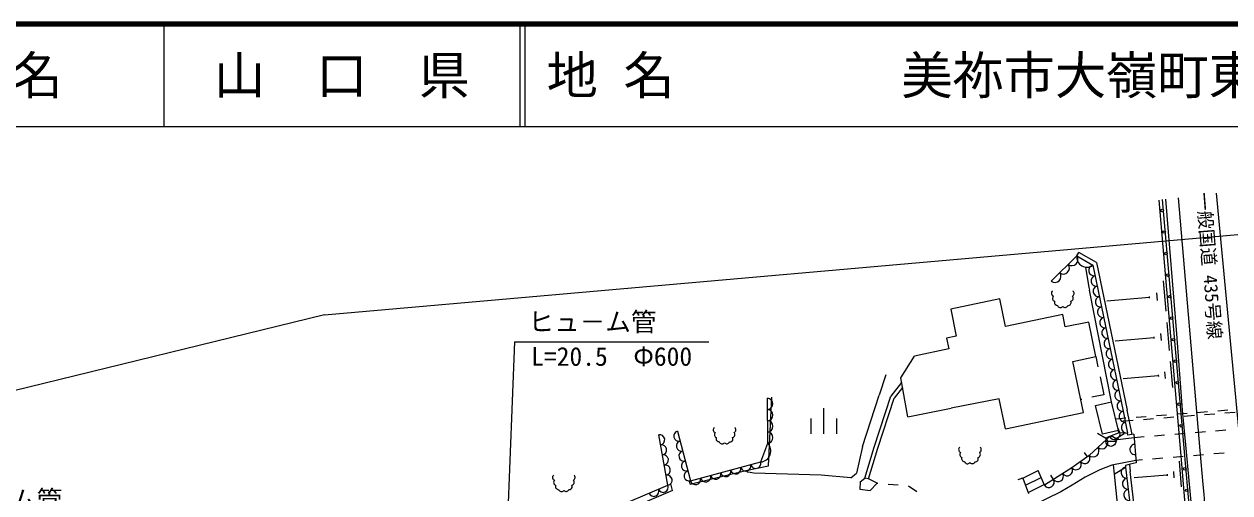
# Model space of a CAD drawing. Units: millimetres, scale not verified. Extents: x 40000 to 680000, y 20000 to 380000.
# Drawn here: x 319342 to 437109, y 334233 to 380000 of the extents above; entities that cross this region are included whole.
import ezdxf
from ezdxf.enums import TextEntityAlignment as Align

# ---------------------------------------------------------------- set-up
doc = ezdxf.new("R2010")
doc.units = ezdxf.units.MM
doc.header["$LTSCALE"] = 1000
for name, color, linetype, lineweight in [('M-BGD', 7, 'Continuous', 13), ('M-STR-HTXT', 7, 'Continuous', 13), ('M-TTL', 2, 'Continuous', 140), ('M-TTL-LINE', 7, 'Continuous', 25)]:
    doc.layers.add(name, color=color, linetype=linetype, lineweight=lineweight)
doc.layers.add('M-TTL-TXT', color=7, linetype='Continuous')
doc.styles.add('ＭＳ ゴシック', font='')
doc.styles.get('ＭＳ ゴシック').set_extended_font_data('MS Gothic')

msp = doc.modelspace()

# ---------------------------------------------------------------- linework, layer by layer
at = {"layer": 'M-BGD'}
for p, q in [((431904, 343099), (430195, 362826)), ((432691, 338238), (430529, 362865)), ((430823, 362899), (431885, 349777)), ((432067, 363045), (434190, 338385)), ((435783, 363480), (438119, 338770)), ((419661, 354897), (422154, 357363)), ((422154, 357363), (422355, 357709)), ((422154, 357363), (423719, 356454)), ((424074, 356711), (422355, 357709)), ((423014, 356276), (423340, 354295)), ((423719, 356454), (426689, 342219)), ((424074, 356711), (427081, 342299)), ((430884, 351961), (430626, 354947)), ((423340, 354295), (423392, 354026)), ((425554, 343127), (423392, 354026)), ((429262, 353325), (425104, 352965)), ((429270, 353232), (429254, 353418)), ((430041, 353016), (429976, 353763)), ((423319, 350911), (421028, 350435)), ((424020, 347533), (423319, 350911)), ((430437, 349099), (430377, 349789)), ((431216, 348125), (430978, 350883)), ((431885, 349777), (432448, 342294)), ((429718, 349385), (425914, 349055)), ((429725, 349298), (429710, 349471)), ((404961, 345467), (406299, 347591)), ((421768, 347066), (424020, 347533)), ((424020, 347533), (424224, 346554)), ((422805, 342072), (421768, 347066)), ((431529, 344509), (431309, 347053)), ((403513, 345762), (402860, 343773)), ((405643, 341668), (404961, 345467)), ((424427, 345575), (424793, 343813)), ((430147, 345671), (426678, 345371)), ((430154, 345591), (430140, 345750)), ((430811, 345408), (430756, 346044)), ((405045, 345001), (403985, 343661)), ((405132, 344515), (404317, 343483)), ((391973, 339083), (391959, 343480)), ((392049, 336871), (392372, 343588)), ((401214, 338753), (402860, 343773)), ((402368, 338708), (403985, 343661)), ((402721, 338597), (404317, 343483)), ((414573, 343402), (409881, 342491)), ((415178, 340488), (414573, 343402)), ((422639, 343365), (422541, 343345)), ((424793, 343813), (423618, 343569)), ((423997, 342759), (425554, 343127)), ((424660, 339958), (423997, 342759)), ((426217, 340327), (425554, 343127)), ((432320, 338201), (431904, 343099)), ((397455, 340011), (397455, 342511)), ((405643, 341668), (409881, 342491)), ((415178, 340488), (422805, 342072)), ((425947, 341467), (426944, 341546)), ((426689, 342219), (427115, 340074)), ((427551, 339936), (427081, 342299)), ((427941, 341624), (428937, 341703)), ((429934, 341781), (430931, 341860)), ((431647, 341615), (430650, 341537)), ((431928, 341939), (432925, 342017)), ((432448, 342294), (432831, 338251)), ((433641, 341773), (432644, 341694)), ((433922, 342096), (434919, 342174)), ((435634, 341930), (434637, 341851)), ((435916, 342253), (436913, 342331)), ((437628, 342087), (436631, 342008)), ((396205, 340011), (396205, 341511)), ((398705, 340011), (398705, 341511)), ((426355, 340127), (426177, 340594)), ((427659, 341301), (426662, 341223)), ((429653, 341458), (428656, 341380)), ((435716, 340304), (436713, 340387)), ((382223, 334981), (381325, 339906)), ((383159, 340269), (384427, 335406)), ((425106, 339462), (423356, 337879)), ((425055, 339526), (424189, 340026)), ((426217, 340327), (424660, 339958)), ((424988, 339276), (425988, 339276)), ((425106, 339462), (425350, 339742)), ((425350, 339742), (425106, 339462)), ((426355, 340127), (425350, 339742)), ((425886, 339420), (427744, 339639)), ((425921, 339526), (426787, 340026)), ((426272, 340095), (426217, 340327)), ((426355, 340127), (426302, 340267)), ((426355, 340127), (427115, 340074)), ((427156, 339858), (427115, 340074)), ((427716, 339969), (427156, 339858)), ((427716, 339969), (427954, 337160)), ((427744, 339639), (428741, 339722)), ((429737, 339805), (430734, 339888)), ((431730, 339971), (432727, 340054)), ((433723, 340137), (434720, 340220)), ((391302, 337249), (391973, 339083)), ((401214, 338753), (400652, 336157)), ((401452, 335673), (402368, 338708)), ((401814, 335591), (402721, 338597)), ((423199, 337768), (422910, 338176)), ((432941, 330909), (432320, 338201)), ((433665, 327139), (432691, 338238)), ((432831, 338251), (433898, 326999)), ((434190, 338385), (434478, 335047)), ((436538, 338115), (435542, 338031)), ((384427, 335406), (391302, 337249)), ((389817, 336426), (392049, 336871)), ((423356, 337879), (421683, 336693)), ((425586, 336931), (424406, 336491)), ((427934, 337397), (425586, 336931)), ((425723, 336958), (425812, 336075)), ((427377, 337043), (426899, 336908)), ((426899, 336908), (426914, 336759)), ((427292, 337019), (427357, 336330)), ((427954, 337160), (427377, 337043)), ((428566, 337450), (427934, 337397)), ((430559, 337616), (429562, 337533)), ((432552, 337782), (431556, 337699)), ((432143, 337333), (432358, 334812)), ((434545, 337948), (433549, 337865)), ((384386, 335073), (389817, 336426)), ((389817, 336426), (390062, 336252)), ((390609, 336154), (390062, 336252)), ((397198, 335974), (390609, 336154)), ((400102, 335700), (397198, 335974)), ((400102, 335700), (400652, 336157)), ((400997, 335320), (401452, 335673)), ((401814, 335591), (401452, 335673)), ((416877, 335677), (416409, 335501)), ((416877, 335677), (416737, 335624)), ((416877, 335677), (418372, 336414)), ((416877, 335677), (417441, 334178)), ((417143, 334972), (418670, 335725)), ((418993, 334976), (418372, 336414)), ((421683, 336693), (418993, 334976)), ((419878, 335541), (419609, 335962)), ((422987, 335774), (421698, 334997)), ((423705, 336139), (422987, 335774)), ((424406, 336491), (423705, 336139)), ((425812, 336075), (426914, 336759)), ((425812, 336075), (426541, 328625)), ((426914, 336759), (427826, 329135)), ((428222, 329190), (427357, 336330)), ((430990, 335965), (427751, 335690)), ((430983, 336044), (430996, 335887)), ((431593, 336334), (431647, 335704)), ((364719, 327566), (382223, 334981)), ((382655, 334451), (382491, 335124)), ((384311, 335391), (384386, 335073)), ((400997, 335320), (400963, 334584)), ((400963, 334584), (401960, 334453)), ((402660, 335191), (401814, 335591)), ((401960, 334453), (402660, 335191)), ((402660, 335191), (402724, 335185)), ((403720, 335096), (404716, 335007)), ((405712, 334917), (405726, 334916)), ((405726, 334916), (406543, 334363)), ((417408, 334266), (418967, 335035)), ((421698, 334997), (420584, 334323)), ((382655, 334451), (376066, 331643)), ((420584, 334323), (417742, 332940))]:
    msp.add_line(p, q, dxfattribs=at)
msp.add_lwpolyline([(421028, 350435), (420777, 351640), (415197, 350481), (414637, 353173), (409840, 352177), (410389, 349533), (409439, 349336), (409657, 348288), (406299, 347591)], dxfattribs=at)
for centre, radius in [((430496, 361803), 125), ((430681, 359702), 125), ((430865, 357600), 125), ((431050, 355499), 125), ((431234, 353397), 125), ((431419, 351295), 125), ((431603, 349194), 125), ((431788, 347092), 125), ((431972, 344991), 125), ((432157, 342889), 125), ((432341, 340788), 125), ((425488, 339276), 500), ((432710, 336585), 125), ((432895, 334483), 125)]:
    msp.add_circle(centre, radius, dxfattribs=at)
for centre, radius, start, end in [((421679, 357012), 591, 232.92266, 36.46021), ((423140, 357259), 992, 173.96287, 305.7453), ((420017, 355368), 591, 232.92266, 36.46021), ((420848, 356190), 591, 232.92266, 36.46021), ((423844, 355950), 520, 103.91676, 279.64763), ((424056, 354933), 520, 103.91676, 279.64763), ((419978, 353716), 300, 131.69646, 250.31174), ((420091, 353223), 300, 135.42172, 248.97879), ((421500, 353234), 300, 284.47614, 41.84201), ((421593, 353705), 300, 295.5816, 51.83622), ((424268, 353916), 520, 103.91676, 279.64763), ((424481, 352899), 520, 103.91676, 279.64763), ((420264, 352838), 300, 159.44719, 269.02338), ((420545, 352629), 300, 197.56364, 321.14954), ((421004, 352639), 300, 221.4806, 335.92433), ((421303, 352816), 300, 265.11616, 25.19228), ((424693, 351883), 520, 103.91676, 279.64763), ((424905, 350866), 520, 103.91676, 279.64763), ((425117, 349849), 520, 103.91676, 279.64763), ((425329, 348832), 520, 103.91676, 279.64763), ((425541, 347815), 520, 103.91676, 279.64763), ((425753, 346798), 520, 103.91676, 279.64763), ((425965, 345782), 520, 103.91676, 279.64763), ((426177, 344765), 520, 103.91676, 279.64763), ((426389, 343748), 520, 103.91676, 279.64763), ((391911, 342930), 552, 275.34344, 85.02767), ((426601, 342731), 520, 103.91676, 279.64763), ((391915, 341831), 552, 275.34344, 85.02767), ((426841, 341692), 549, 106.13145, 276.38287), ((386944, 340402), 300, 131.69646, 250.31174), ((388559, 340391), 300, 295.5816, 51.83622), ((391918, 340732), 552, 275.34344, 85.02767), ((427054, 340619), 549, 106.13145, 276.38287), ((381414, 339413), 501, 280.40315, 100.26614), ((383289, 339783), 502, 104.89299, 284.32355), ((383542, 338811), 502, 104.89299, 284.32355), ((387057, 339909), 300, 135.42172, 248.97879), ((387230, 339524), 300, 159.44719, 269.02338), ((387511, 339315), 300, 197.56364, 321.14954), ((387970, 339325), 300, 221.4806, 335.92433), ((388269, 339502), 300, 265.11616, 25.19228), ((388465, 339920), 300, 284.47614, 41.84201), ((391922, 339633), 552, 275.34344, 85.02767), ((424608, 339133), 597, 230.79712, 33.4562), ((425839, 339970), 540, 204.9826, 16.87796), ((381593, 338428), 501, 280.40315, 100.26614), ((383795, 337838), 502, 104.89299, 284.32355), ((391190, 338330), 1087, 275.90774, 43.88467), ((410915, 338465), 300, 131.69646, 250.31174), ((411027, 337972), 300, 135.42172, 248.97879), ((412436, 337983), 300, 284.47614, 41.84201), ((412530, 338454), 300, 295.5816, 51.83622), ((423733, 338341), 597, 230.79712, 33.4562), ((427843, 338474), 500, 94.84908, 274.84908), ((381773, 337443), 501, 280.40315, 100.26614), ((381953, 336458), 501, 280.40315, 100.26614), ((384049, 336866), 502, 104.89299, 284.32355), ((389827, 336862), 508, 195.95594, 14.05447), ((390809, 337126), 508, 195.95594, 14.05447), ((411201, 337587), 300, 159.44719, 269.02338), ((411481, 337378), 300, 197.56364, 321.14954), ((411940, 337388), 300, 221.4806, 335.92433), ((412239, 337565), 300, 265.11616, 25.19228), ((422094, 337000), 513, 216.71943, 33.9096), ((422930, 337593), 513, 216.71943, 33.9096), ((371249, 335746), 300, 131.69646, 250.31174), ((372864, 335735), 300, 295.5816, 51.83622), ((382132, 335474), 501, 280.40315, 100.26614), ((384302, 335893), 502, 104.89299, 284.32355), ((384916, 335546), 508, 195.95594, 14.05447), ((385898, 335809), 508, 195.95594, 14.05447), ((386880, 336073), 508, 195.95594, 14.05447), ((387862, 336336), 508, 195.95594, 14.05447), ((388844, 336599), 508, 195.95594, 14.05447), ((420321, 335861), 533, 215.99906, 29.13457), ((421217, 336434), 533, 215.99906, 29.13457), ((427028, 336220), 551, 101.86752, 271.76998), ((427158, 335131), 551, 101.86752, 271.76998), ((371362, 335253), 300, 135.42172, 248.97879), ((371535, 334868), 300, 159.44719, 269.02338), ((371816, 334659), 300, 197.56364, 321.14954), ((372274, 334669), 300, 221.4806, 335.92433), ((372574, 334846), 300, 265.11616, 25.19228), ((372770, 335264), 300, 284.47614, 41.84201), ((380841, 334396), 500, 202.98783, 22.92896), ((381762, 334786), 500, 202.98783, 22.92896), ((419424, 335289), 533, 215.99906, 29.13457), ((427288, 334041), 551, 101.86752, 271.76998), ((884228, 371600), 451233, 184.64644, 186.53004)]:
    msp.add_arc(centre, radius, start, end, dxfattribs=at)
at = {"layer": 'M-STR-HTXT'}
for p, q in [((348667, 351603), (464589, 361793)), ((348667, 351603), (232091, 323143)), ((367228, 348971), (365904, 314886)), ((367228, 348971), (386228, 348971))]:
    msp.add_line(p, q, dxfattribs=at)
at = {"layer": 'M-TTL'}
msp.add_line((680000, 380000), (40000, 380000), dxfattribs=at)
at = {"layer": 'M-TTL-LINE'}
for p, q in [((333000, 380000), (333000, 370000)), ((367750, 380000), (367750, 370000)), ((368250, 380000), (368250, 370000)), ((40000, 370000), (680000, 370000))]:
    msp.add_line(p, q, dxfattribs=at)

# ---------------------------------------------------------------- texts
at = {"layer": 'M-BGD', "style": 'ＭＳ ゴシック'}
msp.add_text('一般国道 435号線', height=1320, rotation=274.531, dxfattribs=at).set_placement((434052, 356330), align=Align.BOTTOM_CENTER)
at = {"layer": 'M-STR-HTXT', "style": 'ＭＳ ゴシック'}
for p in [(368603, 349471), (310569, 332096)]:
    msp.add_text('ヒュ－ム管', height=1833, dxfattribs=at).set_placement(p, align=Align.BOTTOM_LEFT)
msp.add_text('L=20.5\u3000Φ600', height=1833, dxfattribs=at).set_placement((376728, 348471), align=Align.TOP_CENTER)
at = {"layer": 'M-TTL-TXT', "style": 'ＭＳ ゴシック'}
for s, p in [('県\u3000名', (315625, 375000)), ('山\u3000口\u3000県', (350375, 375000))]:
    msp.add_text(s, height=3666, dxfattribs=at).set_placement(p, align=Align.MIDDLE_CENTER)
for s, p in [('地 名', (370380, 375000)), ('美祢市大嶺町東分', (405024, 375000))]:
    msp.add_text(s, height=3666, dxfattribs=at).set_placement(p, align=Align.MIDDLE_LEFT)

doc.saveas('drawing.dxf')
